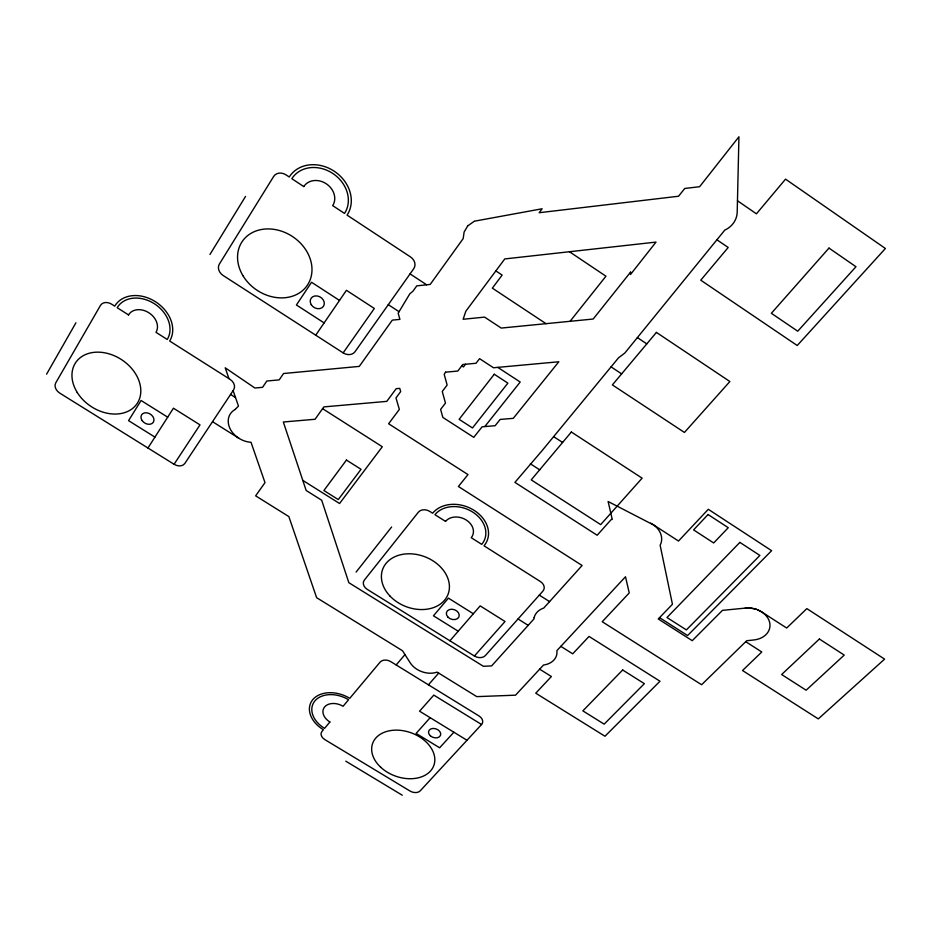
<?xml version="1.0" encoding="UTF-8"?>
<svg xmlns="http://www.w3.org/2000/svg" width="932" height="932" viewBox="0 0 932 932"><rect width="100%" height="100%" fill="white"/><g stroke="black" fill="none" stroke-linecap="round" stroke-linejoin="round"><path stroke-width="1.4" d="M228.957 378.648L225.206 367.802L254.914 388.027L262.579 387.316L266.832 381.025L279.216 379.872L283.538 373.522L359.274 366.392L392.302 320.142L399.921 319.361L398.162 313.199L409.8 293.836L412.946 291.215L416.767 285.868L430.2 284.423L463.192 238.58L464.113 232.045L467.678 225.987M46.6 374.151L75.923 322.787M209.956 254.483L245.547 196.396M147.955 448.012L173.434 408.204L199.996 424.875L174.074 464.276L59.869 393.188A8.749 6.524 34.1 0 1 55.722 382.924L100.458 305.44A9.075 7.002 35.6 0 1 111.665 304.205L114.741 306.162A32.538 25.304 34.5 0 1 155.376 301.677A32.538 25.304 34.5 0 1 169.659 341.019L229.983 379.301A8.854 6.932 30.8 0 1 233.629 389.832L184.862 463.402A8.551 6.454 30.1 0 1 174.074 464.276M315.727 335.194L346.436 290.295L374.326 308.469L343.151 352.878L223.179 275.523A9.297 7.514 34.5 0 1 219.335 264.129L273.659 176.451A9.658 8.097 36.6 0 1 286.031 174.867L289.258 176.998A34.635 29.265 34.9 0 1 334.18 171.197A34.635 29.265 34.9 0 1 347.077 215.117L410.511 256.941A9.425 7.992 28.9 0 1 413.75 268.672L355.01 351.725A9.075 7.409 28.4 0 1 343.151 352.878M465.511 364.249L463.472 366.928L461.783 365.833M356.117 572.062L391.615 527.011M484.803 426.565L520.196 382.027L497.781 367.371M570.081 321.307L605.951 276.21L569.452 251.733M396.17 664.959L404.977 654.602M449.911 640.785L480.166 605.882L505.039 621.493L474.411 656.023L367.313 589.42A8.271 6.244 22.6 0 1 364.307 580.147L418.352 512.204A8.563 6.699 21.9 0 1 429.78 511.412L432.646 513.229A30.814 24.092 20.6 0 1 474.097 510.34A30.814 24.092 20.6 0 1 484.011 545.803L540.443 581.58A8.47 6.536 17.3 0 1 542.925 591.086L485.397 655.546A8.178 6.116 18.6 0 1 474.411 656.023M428.429 684.822L438.692 673.102M430.153 717.687L416.103 733.426L439.648 747.79L453.872 732.214M481.576 724.502L420.227 790.837A7.654 5.347 19.2 0 1 410.057 791.058L324.895 739.647A7.724 5.441 21.8 0 1 321.959 731.445L323.404 729.733A28.088 20.003 21.8 0 1 312.814 699.606A28.088 20.003 21.8 0 1 349.756 698.324L380.139 662.104A8.015 5.872 21.1 0 1 390.776 661.638L479.048 715.997A7.945 5.767 18.2 0 1 481.576 724.502L433.788 695.109L419.575 711.209L467.002 740.264M467.957 225.707L474.225 221.315M235.237 409.393L238.475 406.084L233.117 390.625M474.633 221.152L542.121 208.768L539.185 212.717L678.554 196.233L684.752 188.474L699.617 186.715L738.936 136.771L737.212 212.03A23.894 21.506 9.8 0 1 726.238 229.389L724.805 230.088L624.824 353.042L618.51 357.83L542.273 450.436L514.918 482.38L597.167 535.248L611.229 519.532L612.266 519.462L608.118 501.509L653.88 525.135A21.075 16.741 13.7 0 1 660.136 545.243L672.45 604.274L658.237 618.976L692.255 640.68L722.44 610.367L748.617 607.769L756.644 609.377L761.98 612.079A20.854 16.03 9.8 0 1 769.494 628.844A20.854 16.03 9.8 0 1 753.802 639.969L746.718 640.727L701.61 684.74L602.223 621.726L629.24 592.927L625.5 576.745L556.882 650.641L556.987 652.004A19.84 14.924 16.8 0 1 545.267 664.714L543.542 665.005L515.524 695.179L476.788 696.635L437.085 672.112L435.687 672.554A19.421 14.364 20.1 0 1 410.162 662.745L402.531 650.757L316.624 597.68L288.85 516.584L255.636 495.847L265.003 482.636L251.011 442.269L250.254 442.234A20.912 16.252 29.2 0 1 229.831 428.196A20.912 16.252 29.2 0 1 235.237 409.439M745.332 607.85L746.346 607.769M747.359 607.757L748.384 607.769M749.41 607.839L750.423 607.92M751.448 608.072L752.462 608.235M753.464 608.456L754.466 608.689M755.444 608.992L756.423 609.307M757.367 609.668L758.298 610.064M650.676 523.155L651.573 523.656M759.207 610.495L760.104 610.949M238.953 438.308L212.519 421.683M760.955 611.45L786.678 628.028L806.844 608.619L884.584 659.122L818.296 718.898L742.524 670.527L761.782 651.981L745.728 641.682M652.447 524.168L678.508 541.038L708.297 509.303L771.626 550.684L687.583 635.542L659.53 617.636M345.784 761.176L402.275 795.229M539.663 669.188L551.394 676.527L535.749 693.187L604.973 736.245L659.996 681.234L589.036 636.428L572.702 653.821L560.843 646.365M154.933 437.108L128.558 420.647L141.093 400.504L167.69 417.175M458.206 631.22L433.462 615.796L448.42 598.134L473.34 613.745M302.795 480.388L339.574 503.513L382.306 446.743L322.589 408.67M518.041 618.964L528.176 625.349M230.577 394.446L235.528 397.58M539.325 595.117L549.577 601.606M530.366 463.798L539.675 469.81M324.126 322.903L296.423 304.985L311.544 282.268L339.504 300.43M553.631 436.63L562.59 442.455M388.295 304.671L399.036 311.684M410.057 273.892L426.658 284.808M546.024 323.672L492.352 288.151L502.138 275.08L495.847 270.909M611.066 366.87L621.632 373.872M637.383 337.594L646.796 343.873M716.918 239.792L728.195 247.481L700.759 280.183L797.233 345.516L885.4 248.495L785.536 179.142L756.434 213.824L737.468 200.764M630.556 272.144L630.498 274.497L656.012 242.099L504.771 258.933L465.837 311.218L463.134 319.268L484.582 317.113L501.241 328.076L593.171 319.035L630.556 272.144M534.153 617.543L533.896 618.999L491.618 665.914L483.358 666.275L348.836 582.686L321.691 500.239L306.162 490.477L283.328 421.998L315.051 419.272L323.847 406.9L386.815 401.366L396.182 388.679L399.746 388.364L400.69 391.58L395.972 397.929L399.35 409.416L388.621 423.757L467.992 474.586L458.404 486.492L582.104 565.491L543.74 608.083L542.471 608.538A20.096 15.32 16.5 0 0 534.153 617.543M445.543 372.171L444.191 374.326L447.139 385.056L442.257 391.475L445.473 403.09L440.615 409.416L442.863 417.431L473.759 437.353L482.135 426.786L495.137 425.714L500.158 419.435L513.276 418.34L558.816 361.767L493.494 367.767L479.561 358.657L476.019 363.27L462.796 364.505L457.81 371.053L445.543 372.171M346.459 460.07L323.905 490.523L338.293 499.587L361.034 469.309L346.459 460.07M494.263 374.245L459.115 419.318L472.489 427.951L507.87 383.134L494.263 374.245M571.351 432.017L531.228 479.875L600.686 524.611L642.125 478.163L571.351 432.017M656.419 332.409L612.382 384.904L684.438 432.448L729.884 381.526L656.419 332.409M329.905 721.985L324.557 728.358A25.595 18.221 21.8 0 1 314.911 700.911A25.595 18.221 21.8 0 1 348.568 699.746L343.081 706.281A14.05 9.996 21.8 0 0 324.627 706.934A14.05 9.996 21.8 0 0 329.905 721.985M828.979 248.087L771.358 313.292L797.734 331.21L855.972 266.727L828.979 248.087M708.064 514.522L693.594 529.9L713.679 542.96L728.265 527.71L708.064 514.522M739.868 542.389L666.974 617.52L686.371 629.916L759.883 555.437L739.868 542.389M622.669 669.992L582.861 710.871L604.157 724.141L644.362 683.657L622.669 669.992M819.379 639.014L781.645 674.523L806.133 690.216L844.241 655.091L819.379 639.014M128.523 314.911L117.187 307.711A29.649 23.055 34.5 0 1 154.211 303.646A29.649 23.055 34.5 0 1 167.236 339.469L155.994 332.34A16.275 12.652 34.5 0 0 148.817 312.721A16.275 12.652 34.5 0 0 128.523 314.911M445.543 521.407L434.941 514.685A28.077 21.949 20.6 0 1 472.699 512.064A28.077 21.949 20.6 0 1 481.739 544.358L471.219 537.694A15.401 12.046 20.6 0 0 466.233 520.009A15.401 12.046 20.6 0 0 445.543 521.407M303.785 186.575L291.844 178.699A31.548 26.655 34.9 0 1 332.759 173.434A31.548 26.655 34.9 0 1 344.525 213.428L332.689 205.634A17.312 14.632 34.9 0 0 326.2 183.732A17.312 14.632 34.9 0 0 303.785 186.575M142.083 420.542A6.943 5.266 31.7 0 0 153.349 422.231A6.943 5.266 31.7 0 0 146.976 412.841A6.943 5.266 31.7 0 0 142.083 420.542M77.228 392.454A36.919 27.937 33.5 0 0 136.829 403.975A36.919 27.937 33.5 0 0 105.095 352.878A36.919 27.937 33.5 0 0 77.228 392.454M311.23 304.636A7.374 6.058 30.8 0 0 323.439 306.325A7.374 6.058 30.8 0 0 317.125 295.945A7.374 6.058 30.8 0 0 311.23 304.636M242.996 275.755A39.214 32.177 33.5 0 0 307.455 285.075A39.214 32.177 33.5 0 0 273.857 229.342A39.214 32.177 33.5 0 0 242.996 275.755M447.838 617.007A6.617 4.998 19.8 0 0 458.847 617.054A6.617 4.998 19.8 0 0 451.682 609.213A6.617 4.998 19.8 0 0 447.838 617.007M389.856 595.921A35.008 26.644 21.3 0 0 447.64 595.303A35.008 26.644 21.3 0 0 408.717 553.783A35.008 26.644 21.3 0 0 389.856 595.921M430.363 735.814A6.279 4.509 19.1 0 0 440.556 735.232A6.279 4.509 19.1 0 0 432.949 728.44A6.279 4.509 19.1 0 0 430.363 735.814M380.559 767.106A32.538 23.02 19.8 0 0 433.625 766.046A32.538 23.02 19.8 0 0 395.552 730.14A32.538 23.02 19.8 0 0 380.559 767.106"/></g></svg>
